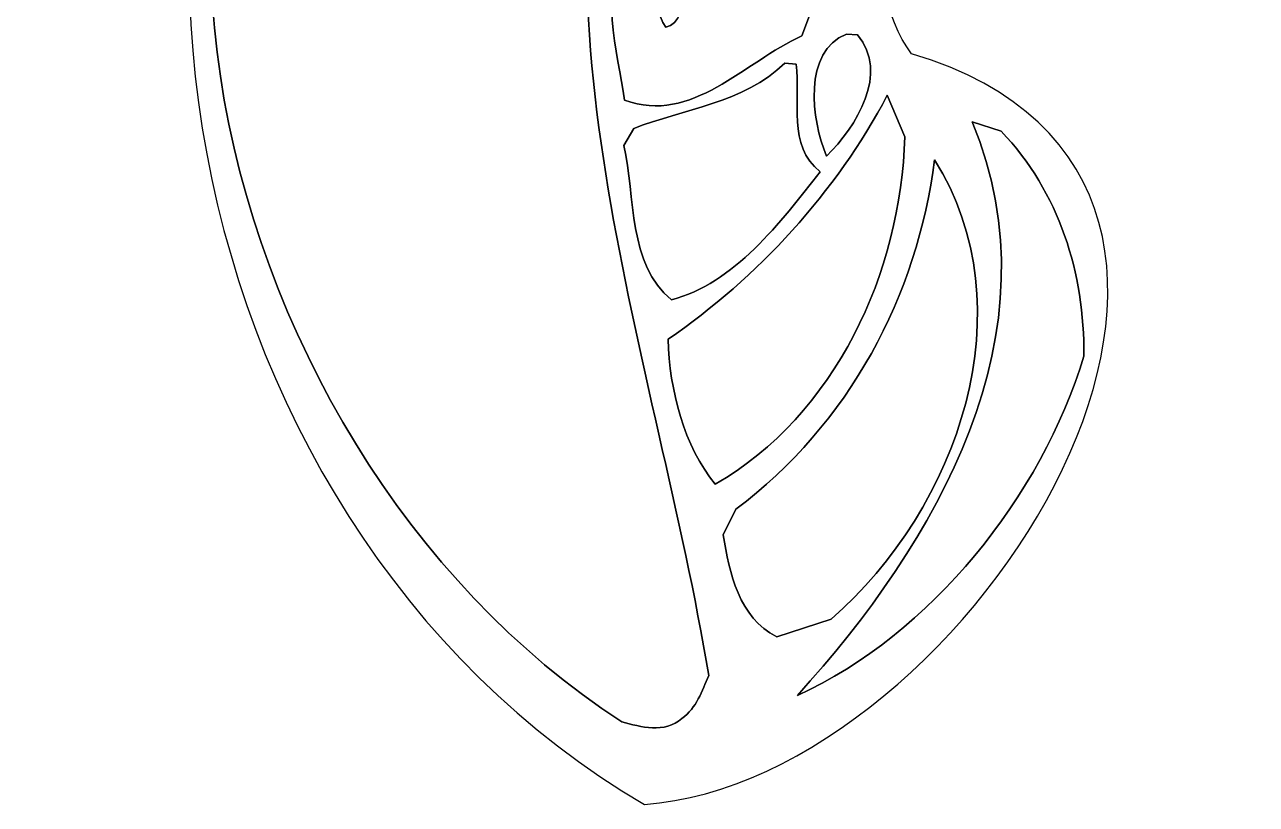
# Model space of a CAD drawing. Header units: centimetres. Extents: x -10.6 to 9.9, y -10.3 to 12.2.
# Drawn here: x -10.65 to 1.36, y -10.28 to -2.69 of the extents above; entities that cross this region are included whole.
import ezdxf

# ---------------------------------------------------------------- set-up
doc = ezdxf.new("R2010")
doc.units = ezdxf.units.CM
doc.header["$MEASUREMENT"] = 0
doc.layers.add('Ebene 1', color=7, linetype='Continuous')

msp = doc.modelspace()

# ---------------------------------------------------------------- linework, layer by layer
at = {"layer": 'Ebene 1'}
for points, knots in [([(9.59866, 12.1158), (9.6901, 12.09802), (9.8806, 12.17422), (9.88314, 12.02944), (9.88314, 12.02944), (8.93572, 11.3284), (7.75208, 10.97026), (7.06882, 9.95426), (7.06882, 9.95426), (7.45236, 9.87044), (7.99338, 10.0457), (8.25246, 9.89837), (8.25246, 9.89837), (7.28218, 9.51992), (5.49656, 8.96874), (6.96976, 8.49884), (6.96976, 8.49884), (5.82676, 8.1915), (4.70154, 7.5565), (4.21386, 6.39826), (4.21386, 6.39826), (4.17576, 6.02234), (4.62534, 5.71246), (4.59994, 5.30098), (4.59994, 5.30098), (4.21386, 5.1816), (3.79984, 5.75564), (3.35534, 5.54736), (3.35534, 5.54736), (2.70002, 5.1689), (3.08864, 4.4577), (3.37058, 3.99034), (3.37058, 3.99034), (2.40538, 4.64312), (2.5273, 3.93954), (2.77114, 3.04546), (2.77114, 3.04546), (2.12344, 3.54838), (2.17932, 3.57632), (2.06248, 2.75336), (2.06248, 2.75336), (1.60528, 4.2164), (0.86106, 2.61112), (1.21412, 1.81864), (1.21412, 1.81864), (3.50266, 1.17348), (5.4864, 3.91414), (7.82828, 3.63728), (7.82828, 3.63728), (6.34238, 3.25628), (4.97586, 2.25806), (3.7846, 1.17602), (3.7846, 1.17602), (3.7846, 1.17602), (3.34518, 0.81534), (3.34518, 0.81534), (3.34518, 0.81534), (4.26212, -1.06172), (4.29005, -1.03631), (5.99694, -2.99974), (5.99694, -2.99974), (6.10362, -2.66192), (5.48894, -1.40716), (5.969, -1.78562), (5.969, -1.78562), (6.5278, -2.67716), (6.72845, -3.69062), (7.33806, -4.51104), (7.33806, -4.51104), (6.93673, -4.61518), (6.5278, -4.42976), (6.12394, -4.39674), (6.12394, -4.39674), (3.91668, -2.41046), (0.4318, -2.0574), (-2.00406, -1.69926), (-2.00406, -1.69926), (-2.413, -2.00152), (-2.26314, -2.6289), (-2.00406, -2.9718), (-2.00406, -2.9718), (2.23774, -4.2291), (-1.45288, -10.06856), (-4.60756, -10.28446), (-4.60756, -10.28446), (-9.34466, -7.52602), (-10.64768, -0.17272), (-6.74624, 3.81), (-6.74624, 3.81), (-7.239, 4.1402), (-7.70128, 3.54076), (-8.19912, 3.58902), (-8.19912, 3.58902), (-8.05434, 4.01828), (-7.43204, 4.14274), (-7.17804, 4.49326), (-7.17804, 4.49326), (-8.001, 5.20192), (-9.1186, 5.64642), (-9.77392, 6.54812), (-9.77392, 6.54812), (-9.71042, 7.5565), (-9.16686, 8.42263), (-8.62584, 9.25322), (-8.62584, 9.25322), (-8.13562, 9.94156), (-7.42187, 10.87374), (-6.5532, 10.85342), (-6.5532, 10.85342), (-7.2263, 10.25906), (-7.71144, 9.45896), (-8.06196, 8.63599), (-8.06196, 8.63599), (-8.66902, 7.63778), (-8.001, 6.43128), (-6.86308, 6.32206), (-6.86308, 6.32206), (-6.1214, 5.8674), (-5.25526, 6.05028), (-4.50088, 6.36016), (-4.50088, 6.36016), (-5.41274, 6.86562), (-5.96392, 7.89432), (-6.32206, 8.83158), (-6.32206, 8.83158), (-5.82168, 9.8171), (-4.93776, 10.58418), (-4.09702, 11.28776), (-4.09702, 11.28776), (-4.34594, 10.50036), (-5.3086, 9.59612), (-5.09524, 8.60806), (-5.09524, 8.60806), (-4.51104, 7.5946), (-2.88798, 6.6167), (-2.58064, 8.14832), (-2.58064, 8.14832), (-2.46888, 7.94258), (-2.69748, 7.51332), (-2.41808, 7.35584), (-2.41808, 7.35584), (-2.43586, 7.85876), (-2.20472, 8.51408), (-1.87452, 8.88746), (-1.87452, 8.88746), (-1.70434, 9.08558), (-1.50114, 9.22274), (-1.30048, 9.20242), (-1.30048, 9.20242), (-2.39268, 8.32866), (-0.36322, 6.72592), (-0.49022, 8.45312), (-0.49022, 8.45312), (-0.3937, 8.60806), (-0.32512, 8.81888), (-0.12954, 8.8646), (-0.12954, 8.8646), (0.39624, 8.90524), (-0.3175, 8.48106), (0.02032, 8.27024), (0.02032, 8.27024), (0.47498, 8.34898), (0.5715, 8.6995), (0.94488, 8.27024), (0.94488, 8.27024), (3.42392, 10.20318), (6.43128, 11.7348), (9.59866, 12.1158)], [0, 0, 0, 0, 0.02380952, 0.02380952, 0.02380952, 0.02380952, 0.04761905, 0.04761905, 0.04761905, 0.04761905, 0.07142857, 0.07142857, 0.07142857, 0.07142857, 0.0952381, 0.0952381, 0.0952381, 0.0952381, 0.11904762, 0.11904762, 0.11904762, 0.11904762, 0.14285714, 0.14285714, 0.14285714, 0.14285714, 0.16666667, 0.16666667, 0.16666667, 0.16666667, 0.19047619, 0.19047619, 0.19047619, 0.19047619, 0.21428571, 0.21428571, 0.21428571, 0.21428571, 0.23809524, 0.23809524, 0.23809524, 0.23809524, 0.26190476, 0.26190476, 0.26190476, 0.26190476, 0.28571429, 0.28571429, 0.28571429, 0.28571429, 0.30952381, 0.30952381, 0.30952381, 0.30952381, 0.33333333, 0.33333333, 0.33333333, 0.33333333, 0.35714286, 0.35714286, 0.35714286, 0.35714286, 0.38095238, 0.38095238, 0.38095238, 0.38095238, 0.4047619, 0.4047619, 0.4047619, 0.4047619, 0.42857143, 0.42857143, 0.42857143, 0.42857143, 0.45238095, 0.45238095, 0.45238095, 0.45238095, 0.47619048, 0.47619048, 0.47619048, 0.47619048, 0.5, 0.5, 0.5, 0.5, 0.52380952, 0.52380952, 0.52380952, 0.52380952, 0.54761905, 0.54761905, 0.54761905, 0.54761905, 0.57142857, 0.57142857, 0.57142857, 0.57142857, 0.5952381, 0.5952381, 0.5952381, 0.5952381, 0.61904762, 0.61904762, 0.61904762, 0.61904762, 0.64285714, 0.64285714, 0.64285714, 0.64285714, 0.66666667, 0.66666667, 0.66666667, 0.66666667, 0.69047619, 0.69047619, 0.69047619, 0.69047619, 0.71428571, 0.71428571, 0.71428571, 0.71428571, 0.73809524, 0.73809524, 0.73809524, 0.73809524, 0.76190476, 0.76190476, 0.76190476, 0.76190476, 0.78571429, 0.78571429, 0.78571429, 0.78571429, 0.80952381, 0.80952381, 0.80952381, 0.80952381, 0.83333333, 0.83333333, 0.83333333, 0.83333333, 0.85714286, 0.85714286, 0.85714286, 0.85714286, 0.88095238, 0.88095238, 0.88095238, 0.88095238, 0.9047619, 0.9047619, 0.9047619, 0.9047619, 0.92857143, 0.92857143, 0.92857143, 0.92857143, 0.95238095, 0.95238095, 0.95238095, 0.95238095, 0.97619048, 0.97619048, 0.97619048, 0.97619048, 1, 1, 1, 1]), ([(-6.2357, 3.4671), (-10.61974, 0.2794), (-8.99922, -6.77926), (-4.82854, -9.47928), (-4.82854, -9.47928), (-4.64057, -9.53262), (-4.41452, -9.59358), (-4.2418, -9.4488), (-4.2418, -9.4488), (-4.09702, -9.34466), (-4.04875, -9.17956), (-3.98018, -9.0297), (-3.98018, -9.0297), (-4.4958, -5.92582), (-5.79882, -2.68224), (-4.8133, 0.52578), (-4.8133, 0.52578), (-5.19937, 0.65278), (-5.55244, 0.32004), (-5.85978, 0.127), (-5.85978, 0.127), (-6.03504, -0.03047), (-6.1722, -0.2159), (-6.28395, -0.41402), (-6.28395, -0.41402), (-6.40588, -0.52578), (-6.39064, -0.79502), (-6.5786, -0.81026), (-6.5786, -0.81026), (-6.55066, 0.00508), (-5.96392, 0.78232), (-5.72516, 1.5748), (-5.72516, 1.5748), (-6.03504, 1.55956), (-6.32968, 1.43764), (-6.59892, 1.28778), (-6.59892, 1.28778), (-7.12978, 1.1049), (-7.45998, 0.5207), (-7.94258, 0.2794), (-7.94258, 0.2794), (-7.64794, 1.36906), (-6.84784, 2.40284), (-6.06298, 3.29438), (-6.06298, 3.29438), (-6.07314, 3.38074), (-6.13664, 3.48742), (-6.2357, 3.4671)], [0, 0, 0, 0, 0.08333333, 0.08333333, 0.08333333, 0.08333333, 0.16666667, 0.16666667, 0.16666667, 0.16666667, 0.25, 0.25, 0.25, 0.25, 0.33333333, 0.33333333, 0.33333333, 0.33333333, 0.41666667, 0.41666667, 0.41666667, 0.41666667, 0.5, 0.5, 0.5, 0.5, 0.58333333, 0.58333333, 0.58333333, 0.58333333, 0.66666667, 0.66666667, 0.66666667, 0.66666667, 0.75, 0.75, 0.75, 0.75, 0.83333333, 0.83333333, 0.83333333, 0.83333333, 0.91666667, 0.91666667, 0.91666667, 0.91666667, 1, 1, 1, 1]), ([(-4.72186, -1.92024), (-5.08762, -2.29616), (-4.86156, -2.96164), (-4.80059, -3.42392), (-4.80059, -3.42392), (-4.14528, -3.66522), (-3.63219, -3.05054), (-3.0734, -2.79654), (-3.0734, -2.79654), (-3.0734, -2.79654), (-2.75844, -1.95834), (-2.75844, -1.95834), (-2.75844, -1.95834), (-2.75844, -1.95834), (-3.89635, -1.97866), (-3.89635, -1.97866), (-3.89635, -1.97866), (-4.2545, -2.00914), (-4.13004, -2.65684), (-4.39928, -2.71272), (-4.39928, -2.71272), (-4.58723, -2.48412), (-4.30276, -1.87198), (-4.72186, -1.92024)], [0, 0, 0, 0, 0.16666667, 0.16666667, 0.16666667, 0.16666667, 0.33333333, 0.33333333, 0.33333333, 0.33333333, 0.5, 0.5, 0.5, 0.5, 0.66666667, 0.66666667, 0.66666667, 0.66666667, 0.83333333, 0.83333333, 0.83333333, 0.83333333, 1, 1, 1, 1]), ([(-2.63906, -2.77876), (-3.0607, -2.9464), (-2.9845, -3.61696), (-2.8321, -3.96748), (-2.8321, -3.96748), (-2.54254, -3.683), (-2.21488, -3.15976), (-2.53238, -2.78638), (-2.53238, -2.78638), (-2.53238, -2.78638), (-2.63906, -2.77876), (-2.63906, -2.77876)], [0, 0, 0, 0, 0.33333333, 0.33333333, 0.33333333, 0.33333333, 0.66666667, 0.66666667, 0.66666667, 0.66666667, 1, 1, 1, 1]), ([(-3.2385, -3.06324), (-3.64236, -3.45186), (-4.23164, -3.51282), (-4.7117, -3.69824), (-4.7117, -3.69824), (-4.7117, -3.69824), (-4.80822, -3.86334), (-4.80822, -3.86334), (-4.80822, -3.86334), (-4.69391, -4.36626), (-4.77012, -5.02412), (-4.3434, -5.36702), (-4.3434, -5.36702), (-3.73887, -5.21462), (-3.27406, -4.6101), (-2.8956, -4.11988), (-2.8956, -4.11988), (-3.21818, -3.87096), (-3.08356, -3.42138), (-3.12928, -3.07086), (-3.12928, -3.07086), (-3.12928, -3.07086), (-3.2385, -3.06324), (-3.2385, -3.06324)], [0, 0, 0, 0, 0.16666667, 0.16666667, 0.16666667, 0.16666667, 0.33333333, 0.33333333, 0.33333333, 0.33333333, 0.5, 0.5, 0.5, 0.5, 0.66666667, 0.66666667, 0.66666667, 0.66666667, 0.83333333, 0.83333333, 0.83333333, 0.83333333, 1, 1, 1, 1]), ([(-2.24028, -3.37566), (-2.73812, -4.32054), (-3.50266, -5.15111), (-4.37641, -5.7531), (-4.37641, -5.7531), (-4.36372, -6.25094), (-4.22147, -6.7945), (-3.91668, -7.16534), (-3.91668, -7.16534), (-2.74574, -6.49224), (-2.10312, -5.0927), (-2.0701, -3.77952), (-2.0701, -3.77952), (-2.0701, -3.77952), (-2.24028, -3.37566), (-2.24028, -3.37566)], [0, 0, 0, 0, 0.25, 0.25, 0.25, 0.25, 0.5, 0.5, 0.5, 0.5, 0.75, 0.75, 0.75, 0.75, 1, 1, 1, 1]), ([(-1.41224, -3.63474), (-0.5588, -5.6896), (-1.77038, -7.74446), (-3.11658, -9.22274), (-3.11658, -9.22274), (-1.81356, -8.63092), (-0.7366, -7.2771), (-0.32512, -5.9182), (-0.32512, -5.9182), (-0.3175, -5.1054), (-0.56388, -4.32054), (-1.1303, -3.72618), (-1.1303, -3.72618), (-1.1303, -3.72618), (-1.41224, -3.63474), (-1.41224, -3.63474)], [0, 0, 0, 0, 0.25, 0.25, 0.25, 0.25, 0.5, 0.5, 0.5, 0.5, 0.75, 0.75, 0.75, 0.75, 1, 1, 1, 1]), ([(-1.78054, -4.00304), (-1.9431, -5.32384), (-2.61366, -6.58114), (-3.71602, -7.40918), (-3.71602, -7.40918), (-3.71602, -7.40918), (-3.84047, -7.6581), (-3.84047, -7.6581), (-3.84047, -7.6581), (-3.77698, -8.02894), (-3.69061, -8.46582), (-3.31724, -8.65124), (-3.31724, -8.65124), (-3.31724, -8.65124), (-2.78638, -8.47852), (-2.78638, -8.47852), (-2.78638, -8.47852), (-1.53924, -7.39394), (-0.8763, -5.44322), (-1.78054, -4.00304)], [0, 0, 0, 0, 0.2, 0.2, 0.2, 0.2, 0.4, 0.4, 0.4, 0.4, 0.6, 0.6, 0.6, 0.6, 0.8, 0.8, 0.8, 0.8, 1, 1, 1, 1])]:
    msp.add_open_spline(points, degree=3, knots=knots, dxfattribs=at)
at = {"layer": 'Ebene 1', "color": 80}
msp.add_open_spline([(-6.2357, 3.4671), (-6.13664, 3.48742), (-6.07314, 3.38074), (-6.06298, 3.29438), (-6.06298, 3.29438), (-6.84784, 2.40284), (-7.64794, 1.36906), (-7.94258, 0.2794), (-7.94258, 0.2794), (-7.45998, 0.5207), (-7.12978, 1.1049), (-6.59892, 1.28778), (-6.59892, 1.28778), (-6.32968, 1.43764), (-6.03504, 1.55956), (-5.72516, 1.5748), (-5.72516, 1.5748), (-5.96392, 0.78232), (-6.55066, 0.00508), (-6.5786, -0.81026), (-6.5786, -0.81026), (-6.39064, -0.79502), (-6.40588, -0.52578), (-6.28395, -0.41402), (-6.28395, -0.41402), (-6.1722, -0.2159), (-6.03504, -0.03047), (-5.85978, 0.127), (-5.85978, 0.127), (-5.55244, 0.32004), (-5.19937, 0.65278), (-4.8133, 0.52578), (-4.8133, 0.52578), (-5.79882, -2.68224), (-4.4958, -5.92582), (-3.98018, -9.0297), (-3.98018, -9.0297), (-4.04875, -9.17956), (-4.09702, -9.34466), (-4.2418, -9.4488), (-4.2418, -9.4488), (-4.41452, -9.59358), (-4.64057, -9.53262), (-4.82854, -9.47928), (-4.82854, -9.47928), (-8.99922, -6.77926), (-10.61974, 0.2794), (-6.2357, 3.4671)], degree=3, knots=[0, 0, 0, 0, 0.08333333, 0.08333333, 0.08333333, 0.08333333, 0.16666667, 0.16666667, 0.16666667, 0.16666667, 0.25, 0.25, 0.25, 0.25, 0.33333333, 0.33333333, 0.33333333, 0.33333333, 0.41666667, 0.41666667, 0.41666667, 0.41666667, 0.5, 0.5, 0.5, 0.5, 0.58333333, 0.58333333, 0.58333333, 0.58333333, 0.66666667, 0.66666667, 0.66666667, 0.66666667, 0.75, 0.75, 0.75, 0.75, 0.83333333, 0.83333333, 0.83333333, 0.83333333, 0.91666667, 0.91666667, 0.91666667, 0.91666667, 1, 1, 1, 1], dxfattribs=at)
at = {"layer": 'Ebene 1', "color": 30}
msp.add_open_spline([(-4.72186, -1.92024), (-4.30276, -1.87198), (-4.58723, -2.48412), (-4.39928, -2.71272), (-4.39928, -2.71272), (-4.13004, -2.65684), (-4.2545, -2.00914), (-3.89635, -1.97866), (-3.89635, -1.97866), (-3.89635, -1.97866), (-2.75844, -1.95834), (-2.75844, -1.95834), (-2.75844, -1.95834), (-2.75844, -1.95834), (-3.0734, -2.79654), (-3.0734, -2.79654), (-3.0734, -2.79654), (-3.63219, -3.05054), (-4.14528, -3.66522), (-4.80059, -3.42392), (-4.80059, -3.42392), (-4.86156, -2.96164), (-5.08762, -2.29616), (-4.72186, -1.92024)], degree=3, knots=[0, 0, 0, 0, 0.16666667, 0.16666667, 0.16666667, 0.16666667, 0.33333333, 0.33333333, 0.33333333, 0.33333333, 0.5, 0.5, 0.5, 0.5, 0.66666667, 0.66666667, 0.66666667, 0.66666667, 0.83333333, 0.83333333, 0.83333333, 0.83333333, 1, 1, 1, 1], dxfattribs=at)
at = {"layer": 'Ebene 1', "color": 40}
for points, knots in [([(-2.63906, -2.77876), (-2.63906, -2.77876), (-2.53238, -2.78638), (-2.53238, -2.78638), (-2.53238, -2.78638), (-2.21488, -3.15976), (-2.54254, -3.683), (-2.8321, -3.96748), (-2.8321, -3.96748), (-2.9845, -3.61696), (-3.0607, -2.9464), (-2.63906, -2.77876)], [0, 0, 0, 0, 0.33333333, 0.33333333, 0.33333333, 0.33333333, 0.66666667, 0.66666667, 0.66666667, 0.66666667, 1, 1, 1, 1]), ([(-3.2385, -3.06324), (-3.2385, -3.06324), (-3.12928, -3.07086), (-3.12928, -3.07086), (-3.12928, -3.07086), (-3.08356, -3.42138), (-3.21818, -3.87096), (-2.8956, -4.11988), (-2.8956, -4.11988), (-3.27406, -4.6101), (-3.73887, -5.21462), (-4.3434, -5.36702), (-4.3434, -5.36702), (-4.77012, -5.02412), (-4.69391, -4.36626), (-4.80822, -3.86334), (-4.80822, -3.86334), (-4.80822, -3.86334), (-4.7117, -3.69824), (-4.7117, -3.69824), (-4.7117, -3.69824), (-4.23164, -3.51282), (-3.64236, -3.45186), (-3.2385, -3.06324)], [0, 0, 0, 0, 0.16666667, 0.16666667, 0.16666667, 0.16666667, 0.33333333, 0.33333333, 0.33333333, 0.33333333, 0.5, 0.5, 0.5, 0.5, 0.66666667, 0.66666667, 0.66666667, 0.66666667, 0.83333333, 0.83333333, 0.83333333, 0.83333333, 1, 1, 1, 1])]:
    msp.add_open_spline(points, degree=3, knots=knots, dxfattribs=at)
at = {"layer": 'Ebene 1', "color": 60}
msp.add_open_spline([(-2.24028, -3.37566), (-2.24028, -3.37566), (-2.0701, -3.77952), (-2.0701, -3.77952), (-2.0701, -3.77952), (-2.10312, -5.0927), (-2.74574, -6.49224), (-3.91668, -7.16534), (-3.91668, -7.16534), (-4.22147, -6.7945), (-4.36372, -6.25094), (-4.37641, -5.7531), (-4.37641, -5.7531), (-3.50266, -5.15111), (-2.73812, -4.32054), (-2.24028, -3.37566)], degree=3, knots=[0, 0, 0, 0, 0.25, 0.25, 0.25, 0.25, 0.5, 0.5, 0.5, 0.5, 0.75, 0.75, 0.75, 0.75, 1, 1, 1, 1], dxfattribs=at)
at = {"layer": 'Ebene 1', "color": 41}
msp.add_open_spline([(-1.41224, -3.63474), (-1.41224, -3.63474), (-1.1303, -3.72618), (-1.1303, -3.72618), (-1.1303, -3.72618), (-0.56388, -4.32054), (-0.3175, -5.1054), (-0.32512, -5.9182), (-0.32512, -5.9182), (-0.7366, -7.2771), (-1.81356, -8.63092), (-3.11658, -9.22274), (-3.11658, -9.22274), (-1.77038, -7.74446), (-0.5588, -5.6896), (-1.41224, -3.63474)], degree=3, knots=[0, 0, 0, 0, 0.25, 0.25, 0.25, 0.25, 0.5, 0.5, 0.5, 0.5, 0.75, 0.75, 0.75, 0.75, 1, 1, 1, 1], dxfattribs=at)
at = {"layer": 'Ebene 1', "color": 20}
msp.add_open_spline([(-1.78054, -4.00304), (-0.8763, -5.44322), (-1.53924, -7.39394), (-2.78638, -8.47852), (-2.78638, -8.47852), (-2.78638, -8.47852), (-3.31724, -8.65124), (-3.31724, -8.65124), (-3.31724, -8.65124), (-3.69061, -8.46582), (-3.77698, -8.02894), (-3.84047, -7.6581), (-3.84047, -7.6581), (-3.84047, -7.6581), (-3.71602, -7.40918), (-3.71602, -7.40918), (-3.71602, -7.40918), (-2.61366, -6.58114), (-1.9431, -5.32384), (-1.78054, -4.00304)], degree=3, knots=[0, 0, 0, 0, 0.2, 0.2, 0.2, 0.2, 0.4, 0.4, 0.4, 0.4, 0.6, 0.6, 0.6, 0.6, 0.8, 0.8, 0.8, 0.8, 1, 1, 1, 1], dxfattribs=at)

doc.saveas('drawing.dxf')
